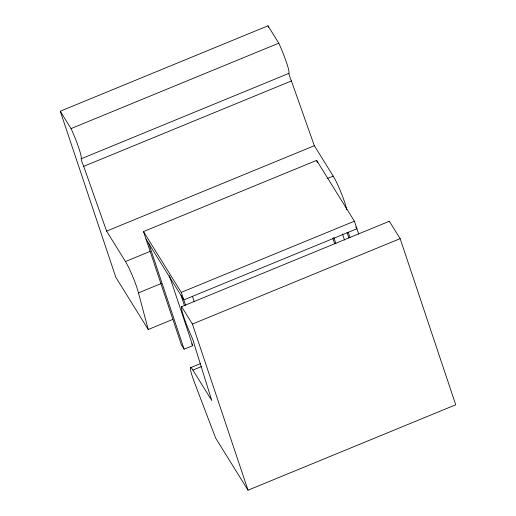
<?xml version="1.0" encoding="UTF-8"?>
<svg xmlns="http://www.w3.org/2000/svg" width="516" height="516" viewBox="0 0 516 516"><rect width="100%" height="100%" fill="white"/><g stroke="black" fill="none" stroke-linecap="round" stroke-linejoin="round"><path stroke-width="0.77" d="M172.796 319.398L148.227 329.505L115.855 277.369L60.262 111.217L267.991 25.8L278.782 43.176A23.53 2.496 67.6 0 1 288.889 73.388A7.979 0.845 67.6 0 0 291.417 80.941L314.334 145.706L333.213 176.117A20.395 2.161 67.6 0 1 341.766 194.319L342.927 197.364A20.395 2.161 67.6 0 1 346.191 207.464L346.804 209.754M60.262 111.217L71.053 128.594L278.782 43.176M148.227 329.505L138.456 292.875A20.395 2.161 67.6 0 0 135.198 282.774L134.031 279.736A20.395 2.161 67.6 0 0 125.485 261.528L106.599 231.116L83.689 166.352A7.979 0.845 67.6 0 1 81.16 158.799L288.889 73.388M83.689 166.352L291.417 80.941M106.599 231.116L314.334 145.706M169.351 275.654L192.765 345.636L184.109 349.19L181.413 344.849L143.506 231.561L316.618 160.379L354.382 221.203L358.691 234.077M125.485 261.528L150.053 251.427M327.26 178.562L333.213 176.117M138.456 292.875L161.54 283.387M143.506 231.561L181.271 292.379L354.382 221.203M192.894 370.095L211.773 400.506L194.255 344.43A7.979 0.845 67.6 0 0 191.726 336.877A23.53 2.496 67.6 0 1 181.619 306.665L389.354 221.254L400.145 238.631L455.738 404.783L248.009 490.2L215.636 438.071L195.08 384.065A20.395 2.161 67.6 0 1 191.313 373.152L190.791 371.146A20.395 2.161 67.6 0 1 192.894 370.095L201.827 366.425M181.619 306.665L192.41 324.042L400.145 238.631M190.785 367.592L200.46 363.612M355.75 226.892L356.911 228.756L183.799 299.931L146.034 239.114M191.61 343.772L192.765 345.636M348.255 232.316L350.035 237.637M347.081 232.535L348.861 237.857M342.456 233.896L344.495 239.979M316.618 160.379L317.372 162.65M267.991 25.8L268.507 27.322M333.8 237.45L335.839 243.539M332.885 238.431L334.671 243.758M192.455 296.371L194.235 301.699M192.41 324.042L248.009 490.2M181.271 292.379L185.579 305.259M181.103 295.591L184.412 305.478M148.731 243.455L184.109 349.19M71.053 128.594A23.53 2.496 67.6 0 1 81.16 158.799M389.212 221.919A23.53 2.496 67.6 0 1 389.354 221.254"/></g></svg>
